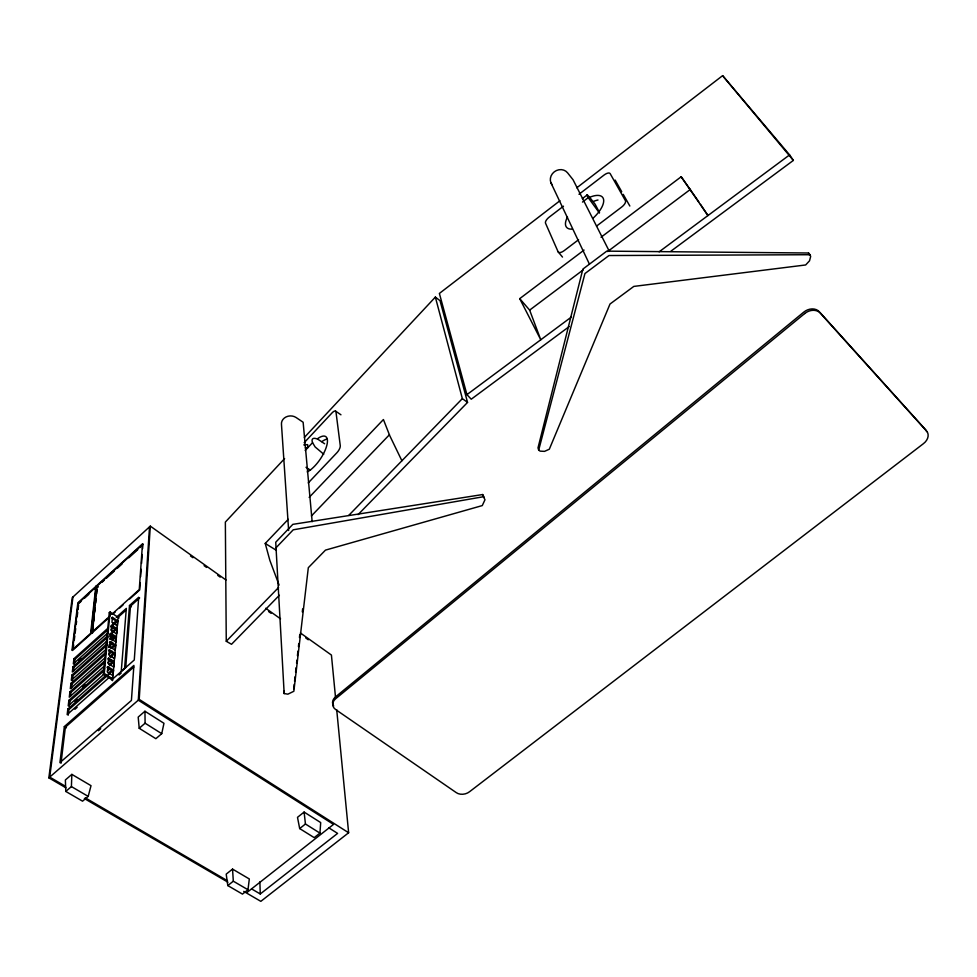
<?xml version="1.0" encoding="UTF-8"?>
<svg xmlns="http://www.w3.org/2000/svg" width="977" height="977" viewBox="0 0 977 977"><rect width="100%" height="100%" fill="white"/><g stroke="black" fill="none" stroke-linecap="round" stroke-linejoin="round"><path stroke-width="1.47" d="M65.777 791.431L71.406 786.583L71.846 774.37L91.02 785.679L88.186 796.377L82.556 801.177L65.777 791.431L65.374 779.964L71.846 774.37M149.518 526.835L138.294 700.179L333.523 824.393L247.242 892.282M65.972 787.828L48.85 777.851L139.21 699.385L150.299 526.127L225.98 579.996M129.709 598.962L139.699 589.961L140.212 582.573M140.627 576.674L141.14 569.286M141.555 563.387L142.178 554.533M142.593 548.622L142.898 544.189L140.004 547.572M319.943 833.112L320.7 822.573L304.103 812.07L297.496 817.334L299.683 828.569L314.191 837.631L319.943 833.112L305.447 824.002L304.103 812.07M116.3 617.379L126.326 608.378L121.246 671.468L134.276 659.976L138.685 597.277L129.489 605.532L124.58 668.512L111.537 680.016L111.708 678.209L104.258 673.458L110.083 611.968L119.047 617.94M125.715 667.682L130.466 606.18L139.65 597.924M109.021 664.763L112.404 661.417M112.563 680.664L118.083 617.293L126.265 609.941M114.956 653.308L114.48 658.608L108.948 655.03L109.436 649.729L114.956 653.308L110.438 657.313M115.677 645.028L115.213 650.267L109.717 646.689L110.206 641.462L115.677 645.028L112.318 648.02M116.385 636.87L115.933 642.023L110.474 638.457L110.951 633.304L116.385 636.87L111.928 640.851M117.093 628.822L116.642 633.902L111.231 630.348L111.696 625.268L117.093 628.822L110.279 634.916M117.777 620.883L117.338 625.903L111.964 622.349L112.428 617.33L117.777 620.883L111.012 626.953M113.479 670.222L112.99 675.681L107.385 672.091L107.885 666.619L113.479 670.222L68.854 709.644L68.182 715.213M114.224 661.698L113.747 667.083L108.166 663.493L108.667 658.119L114.224 661.698L109.68 665.728M109.119 644.82L108.887 647.433L109.717 646.689M109.888 636.65L110.145 633.865M111.708 678.209L110.841 678.966L103.403 674.215L109.265 612.713L110.083 611.968M92.754 630.25L93.242 625.707M93.731 621.164L94.232 616.634M94.72 612.09L95.209 607.547M95.697 603.017L96.198 598.474M96.686 593.931L97.175 589.4M96.576 585.748L91.459 632.644L90.653 633.377L95.795 586.469L96.576 585.748L97.505 586.371M92.424 633.267L97.041 586.066L142.898 544.189M293.723 688.809L294.224 684.279M294.565 681.262L295.066 676.743M295.579 672.213L296.08 667.694M296.581 663.163L296.923 660.147M297.423 655.628L297.936 651.109M298.437 646.579L298.767 643.562M299.45 637.529L299.78 634.513M302.308 611.895L302.638 608.879M60.989 763.281L65.374 727.218L133.776 667.071M69.233 706.456L69.904 700.961L103.989 670.759M70.442 696.467L70.942 692.4L104.795 662.333M71.468 687.967L71.956 683.961L105.589 654.016M73.324 647.836L73.69 644.881M74.24 640.436L74.789 636.003M75.144 633.047L75.693 628.602M76.243 624.169L76.609 621.213M77.146 616.768L77.696 612.335M78.062 609.379L78.6 604.934M64.335 726.595L59.915 762.646L131.419 700.436L133.886 665.41L64.335 726.595L66.412 727.853M105.992 675.278L67.84 709.021L67.157 714.59L108.862 677.769M104.563 668.72L68.891 700.338L68.219 705.821L104.05 674.118M105.162 660.476L69.929 691.777L69.269 697.187L104.649 665.801M105.943 652.16L70.955 683.338L70.307 688.675L105.443 657.423M106.725 643.977L71.968 675.009L71.321 680.273L106.224 649.155M107.494 635.893L72.97 666.803L72.335 671.993L107.006 640.997M108.239 627.93L73.959 658.706L73.324 663.823L107.763 632.962M72.322 680.896L72.957 675.632L107.482 644.82M73.483 671.321L73.947 667.425L108.007 636.943M74.301 664.445L74.924 659.328L107.629 629.994M247.987 889.754L249.318 878.97L232.538 869.09L226.2 874.134L227.8 885.577L242.467 894.102L247.987 889.754L233.32 881.193L232.538 869.09M48.85 777.851L72.225 597.668L150.299 526.127M72.97 596.984L49.717 777.106L65.508 786.314M161.73 733.666L163.965 723.298L144.95 711.244L138.197 717.081L139.21 728.28L155.844 738.685L161.73 733.666L145.097 723.212L144.95 711.244M538.681 450.128L584.942 273.56L608.976 255.534L810.006 254.716L810.666 256.45L809.53 260.81L805.659 264.962L633.817 286.408L610.014 304.018L549.318 449.212L544.555 451.362L540.171 451.142L538.681 450.128L538.009 447.857L582.878 269.09L606.766 251.138L808.541 253.006L810.006 254.716M284.612 458.592L225.357 522.072L226.261 641.278L231.525 644.283L279.373 595.262M304.36 437.44L435.351 297.106L440.029 300.672L467.556 402.414L358.046 514.635M304.165 442.715L332.058 412.88A5.593 2.052 -55.6 0 1 335.978 411.903L340.277 445.72A5.789 2.198 -56 0 1 336.943 452.693L308.219 482.956M305.19 450.495L312.542 442.654A11.834 4.445 43 0 1 318.087 439.381L324.62 443.766M279.092 585.089L269.86 560.383L265.231 543.444L288.239 519.324M309.159 497.391L383.424 419.536L389.738 435.632L401.901 460.765M276.039 547.743L293.222 529.815L483.371 496.743L484.995 499.711L482.272 505.585L325.488 550.112L308.317 567.686L293.857 691.264L287.885 694.171L284.173 693.56L275.734 542.223L292.831 524.356L482.65 494.545L484.287 497.537M311.394 515.966L389.444 434.716M226.261 641.278L278.579 587.507M348.74 515.404L462.353 398.628L435.351 297.106M78.783 603.456L81.03 601.417M84.388 598.339L88.87 594.248M94.476 589.131L96.711 587.092M101.974 582.292L104.209 580.24M106.444 578.201L114.285 571.057M117.631 567.991L122.113 563.912M128.817 557.782L137.769 549.624M110.108 615.852L71.993 650.181L77.867 602.846L142.483 543.835L139.259 589.595L112.355 613.825M91.948 632.962L107.494 618.954M113.051 613.959L115.262 611.956M119.707 607.963L123.041 604.958M112.428 617.33L111.61 618.075L115.982 620.969L112.673 623.949M111.696 625.268L110.877 626.001L115.286 628.907L111.94 631.899M111.097 629.97L113.32 627.979M78.832 660.391L81.103 658.364M110.951 633.304L110.12 634.049L114.565 636.967L112.331 638.97M110.352 638.005L112.587 636.003M109.644 639.202L110.474 638.457M111.085 638.873L113.308 636.882M108.484 647.14L112.978 643.122M110.462 648.142L113.845 645.125L109.363 642.207M109.436 649.729L108.594 650.474L113.112 653.405L109.705 656.434M108.838 654.395L112.245 651.366M108.667 658.119L107.824 658.864L112.367 661.808M108.068 662.76L111.5 659.731M82.752 686.758L85.011 684.743M107.885 666.619L107.03 667.376L111.61 670.32L108.239 673.3M103.403 674.215L104.258 673.458M107.409 671.15L109.644 669.172M74.948 701.401L77.22 699.385M74.899 709.278L77.146 707.311M119.035 674.973L121.185 673.068M98.433 730.711L100.704 728.744M139.21 728.28L145.097 723.212M227.8 885.577L233.32 881.193M299.683 828.569L305.447 824.002M251.553 888.875L260.261 893.979L337.59 833.393L328.993 827.946M336.711 709.729L348.63 832.758L260.835 901.344L243.713 891.378M559.955 200.725L439.381 293.442L466.933 394.635L471.232 399.214L569.212 326.574M576.784 187.792L722.614 75.656L789.599 154.891L793.361 160.411L670.881 251.211M563.485 206.184L549.172 217.163A5.996 2.528 -40.4 0 0 545.508 223.159L558.099 251.773L562.496 257.085M578.995 194.276L604.042 175.066A6.118 2.565 -39.3 0 1 610.149 173.613L625.439 200.7A6.351 2.772 -39.1 0 1 621.751 206.99L596.568 226.078M582.353 198.649L586.957 195.119M582.487 202.068L588.252 197.647A12.738 0.965 53.7 0 1 590.059 197.83L595.152 204.266L599.536 212.705M578.579 239.719L564.193 250.625A6.228 2.736 -40.4 0 1 558.099 251.773M519.715 298.644L529.644 310.112L540.769 339.776L519.715 298.644L584.063 250.075M601.05 237.24L681.177 176.752L698.799 201.812M529.644 310.112L583.257 269.847M607.633 251.553L690.495 189.318M466.933 394.635L571.276 317.11M659.133 251.822L789.599 154.891M305.337 447.796L307.889 447.625L307.608 444.645L303.798 444.889M71.406 786.583L88.186 796.377M85.268 797.83L227.482 880.765M84.401 798.563L227.91 882.17M67.84 709.021L68.854 709.644M265.231 543.444L276.406 550.344M68.891 700.338L69.904 700.961M69.929 691.777L70.942 692.4M70.955 683.338L71.956 683.961M71.968 675.009L72.957 675.632M72.97 666.803L73.947 667.425M139.21 699.385L348.63 832.758M73.959 658.706L74.924 659.328M306.021 467.287L310.442 470.193M109.265 612.713L111.61 614.264M323.741 454.22L315.131 446.953L312.542 442.654M97.041 586.066L98.421 586.994M129.489 605.532L131.419 606.827M335.575 411.109L340.949 414.798M265.671 608.244L280.558 618.844M300.403 632.974L331.423 655.054L335.538 697.578M190.454 555.95L192.933 557.72M204.095 565.659L206.574 567.429M217.737 575.368L220.216 577.126M268.59 611.541L271.081 613.312M305.801 638.005L308.28 639.776M462.353 398.628L467.556 402.414M793.361 160.411L722.614 75.656M599.304 212.827L588.252 197.647M681.177 176.752L707.946 215.563L700.46 204.315M615.144 180.073L621.751 191.748M623.228 194.35L629.835 206.025M609.367 251.407L573.059 179.756L567.552 172.807A9.77 8.866 -33.7 0 0 554.277 171.83A9.77 8.866 -33.7 0 0 552.103 184.763M550.918 182.772L589.412 264.108M808.541 253.006L809.212 254.765M482.65 494.545L483.371 496.743M312.164 521.718L303.139 422.259L296.116 417.533A9.037 7.706 -3.1 0 0 286.102 416.923A9.037 7.706 -3.1 0 0 281.486 424.629L288.642 530.511M284.063 691.118L284.173 693.56M259.882 881.816L260.261 893.979M333.67 705.992A10.173 7.633 -7.4 0 1 335.453 696.967L803.753 312.139A11.797 9.489 -33.8 0 1 819.312 311.736L925.28 429.367A10.771 8.072 -31.5 0 1 926.684 431.602M588.728 197.733A23.448 10.063 -39.8 0 1 603.566 199.369A23.448 10.063 -39.8 0 1 593.027 218.25M572.217 229.143A23.448 10.063 -39.8 0 1 567.49 217.028M593.625 201.36A23.399 10.112 -39.8 0 1 597.997 200.016M317.513 438.734A21.47 7.963 -56.2 0 1 326.428 446.758A21.47 7.963 -56.2 0 1 307.218 471.915M321.86 441.641A21.433 8.011 -56.2 0 1 326.855 439.137M96.247 586.786L91.13 633.682L72.481 650.487L78.319 603.151L96.247 586.786M804.73 313.519L335.624 698.763A10.185 7.645 -7.4 0 0 335.722 709.607L456.222 792.591A9.294 6.644 -11.4 0 0 469.607 791.688L923.216 443.827A10.784 8.072 -31.5 0 0 926.391 430.845L820.314 313.128A11.822 9.501 -33.8 0 0 804.73 313.519"/></g></svg>
